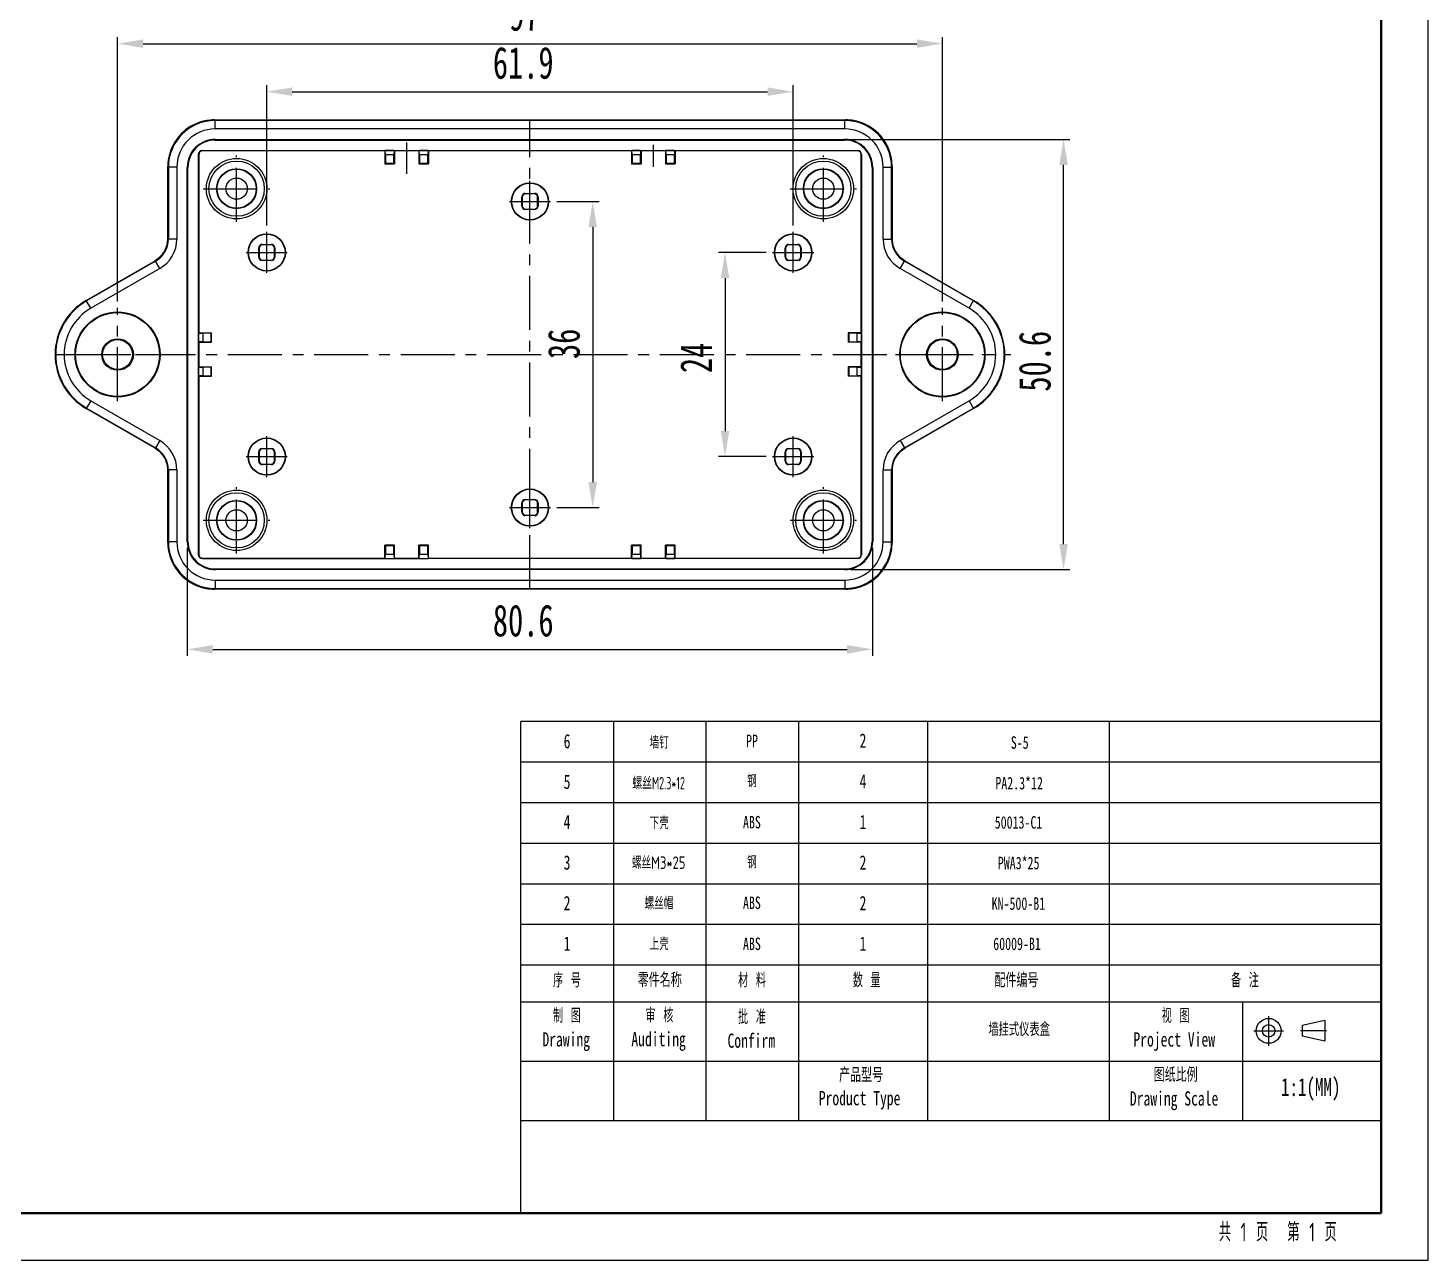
# Model space of a CAD drawing. Header units: millimetres. Extents: x 15 to 334, y 2 to 223.
# Drawn here: x 169.8 to 334.4, y 1.7 to 146.6 of the extents above; entities that cross this region are included whole.
import ezdxf

# ---------------------------------------------------------------- set-up
doc = ezdxf.new("R2010")
doc.units = ezdxf.units.MM
doc.linetypes.add('CENTER', pattern=[10.16, 6.35, -1.27, 1.27, -1.27])
for name, color, linetype in [('DIM', 3, 'Continuous'), ('FROM', 179, 'Continuous'), ('SLD-0', 179, 'Continuous')]:
    doc.layers.add(name, color=color, linetype=linetype)
doc.styles.add('SLDTEXTSTYLE2', font='TXT', dxfattribs={"width": 0.7})
doc.styles.add('SLDTEXTSTYLE3', font='TXT', dxfattribs={"width": 0.56, "bigfont": 'bigfont'})
doc.styles.add('SLDTEXTSTYLE4', font='TXT', dxfattribs={"width": 0.7, "bigfont": 'bigfont'})
doc.styles.add('SLDTEXTSTYLE5', font='TXT', dxfattribs={"width": 0.633333, "bigfont": 'bigfont'})
doc.styles.add('SLDTEXTSTYLE6', font='TXT', dxfattribs={"width": 0.6, "bigfont": 'bigfont'})
doc.dimstyles.new('SLDDIMSTYLE3', dxfattribs={"dimtxt": 3.75, "dimasz": 1.8, "dimexe": 0, "dimexo": 0.0625, "dimgap": 0.9375, "dimtad": 2, "dimdec": 1, "dimrnd": 1e-09, "dimzin": 12, "dimdsep": 46, "dimtxsty": 'SLDTEXTSTYLE2', "dimblk1": 'NONE', "dimblk2": 'NONE', "dimsah": 1, "dimcen": 0.09, "dimadec": 0, "dimazin": 3, "dimtfac": 1, "dimtofl": 0, "dimtmove": 0, "dimatfit": 3, "dimldrblk": 'NONE', "dimfxl": 0, "dimfrac": 2, "dimtolj": 1, "dimtzin": 12, "dimarcsym": 0})
doc.dimstyles.new('SLDDIMSTYLE4', dxfattribs={"dimtxt": 3.75, "dimasz": 1.8, "dimexe": 0, "dimexo": 0.0625, "dimgap": 0.9375, "dimtad": 2, "dimdec": 0, "dimrnd": 1e-09, "dimzin": 12, "dimdsep": 46, "dimtxsty": 'SLDTEXTSTYLE2', "dimblk1": 'NONE', "dimblk2": 'NONE', "dimsah": 1, "dimcen": 0.09, "dimadec": 0, "dimazin": 3, "dimtfac": 1, "dimtofl": 0, "dimtmove": 0, "dimatfit": 3, "dimldrblk": 'NONE', "dimfxl": 0, "dimfrac": 2, "dimtolj": 1, "dimtzin": 12, "dimarcsym": 0})

# ---------------------------------------------------------------- blocks, each defined once
blk = doc.blocks.new('_D_24')
at = {"layer": 'DIM'}
for p, q in [((256.59, 120.16), (250.99, 120.16)), ((251.74, 117.16), (251.74, 99.16)), ((256.59, 96.16), (250.99, 96.16))]:
    blk.add_line(p, q, dxfattribs=at)
for points in [[(251.24, 117.16), (252.24, 117.16), (251.74, 120.16)], [(251.24, 99.16), (252.24, 99.16), (251.74, 96.16)]]:
    blk.add_solid(points, dxfattribs=at)
at = {"layer": 'DIM', "insert": (246.46, 105.98, 0.1), "char_height": 3.75, "attachment_point": 1, "rotation": 90, "style": 'SLDTEXTSTYLE2'}
blk.add_mtext('24', dxfattribs=at)
blk = doc.blocks.new('_NONE')
blk = doc.blocks.new('_D_25')
at = {"layer": 'DIM'}
for p, q in [((231.97, 126.16), (236.93, 126.16)), ((236.18, 123.16), (236.18, 93.16)), ((231.97, 90.16), (236.93, 90.16))]:
    blk.add_line(p, q, dxfattribs=at)
for points in [[(235.68, 123.16), (236.68, 123.16), (236.18, 126.16)], [(235.68, 93.16), (236.68, 93.16), (236.18, 90.16)]]:
    blk.add_solid(points, dxfattribs=at)
at = {"layer": 'DIM', "insert": (230.9, 107.63, 0.1), "char_height": 3.75, "attachment_point": 1, "rotation": 90, "style": 'SLDTEXTSTYLE2'}
blk.add_mtext('36', dxfattribs=at)
blk = doc.blocks.new('_D_26')
at = {"layer": 'DIM'}
for p, q in [((197.85, 123.33), (197.85, 139.82)), ((200.85, 139.07), (256.75, 139.07)), ((259.75, 123.33), (259.75, 139.82))]:
    blk.add_line(p, q, dxfattribs=at)
for points in [[(200.85, 139.57), (200.85, 138.57), (197.85, 139.07)], [(256.75, 139.57), (256.75, 138.57), (259.75, 139.07)]]:
    blk.add_solid(points, dxfattribs=at)
at = {"layer": 'DIM', "insert": (224.44, 144.35, 0.1), "char_height": 3.75, "attachment_point": 1, "style": 'SLDTEXTSTYLE2'}
blk.add_mtext('61.9', dxfattribs=at)
blk = doc.blocks.new('_D_27')
at = {"layer": 'DIM'}
for p, q in [((180.3, 114.41), (180.3, 145.47)), ((277.3, 114.41), (277.3, 145.47)), ((183.3, 144.72), (274.3, 144.72))]:
    blk.add_line(p, q, dxfattribs=at)
for points in [[(183.3, 145.22), (183.3, 144.22), (180.3, 144.72)], [(274.3, 145.22), (274.3, 144.22), (277.3, 144.72)]]:
    blk.add_solid(points, dxfattribs=at)
at = {"layer": 'DIM', "insert": (226.36, 150, 0.1), "char_height": 3.75, "attachment_point": 1, "style": 'SLDTEXTSTYLE2'}
blk.add_mtext('97', dxfattribs=at)
blk = doc.blocks.new('_D_28')
at = {"layer": 'DIM'}
for p, q in [((188.5, 85.42), (188.5, 72.74)), ((269.1, 85.42), (269.1, 72.74)), ((191.5, 73.49), (266.1, 73.49))]:
    blk.add_line(p, q, dxfattribs=at)
for points in [[(191.5, 73.99), (191.5, 72.99), (188.5, 73.49)], [(266.1, 73.99), (266.1, 72.99), (269.1, 73.49)]]:
    blk.add_solid(points, dxfattribs=at)
at = {"layer": 'DIM', "insert": (224.44, 78.76, 0.1), "char_height": 3.75, "attachment_point": 1, "style": 'SLDTEXTSTYLE2'}
blk.add_mtext('80.6', dxfattribs=at)
blk = doc.blocks.new('_D_37')
at = {"layer": 'DIM'}
for p, q in [((266.55, 133.46), (292.3, 133.46)), ((291.55, 85.87), (291.55, 130.46)), ((266.55, 82.87), (292.3, 82.87))]:
    blk.add_line(p, q, dxfattribs=at)
for points in [[(291.05, 130.46), (292.05, 130.46), (291.55, 133.46)], [(291.05, 85.87), (292.05, 85.87), (291.55, 82.87)]]:
    blk.add_solid(points, dxfattribs=at)
at = {"layer": 'DIM', "insert": (286.28, 103.8, 0.1), "char_height": 3.75, "attachment_point": 1, "rotation": 90, "style": 'SLDTEXTSTYLE2'}
blk.add_mtext('50.6', dxfattribs=at)
blk = doc.blocks.new('SW_NOTE_0')
at = {"layer": 'FROM', "color": 0, "char_height": 1.68, "attachment_point": 2}
for s, insert, style in [('\\M+190A7 图', (2.41, 2.17), 'SLDTEXTSTYLE5'), ('Drawing', (2.33, -0.62), 'SLDTEXTSTYLE2')]:
    blk.add_mtext(s, dxfattribs=dict(at, insert=insert, style=style))
blk = doc.blocks.new('SW_NOTE_1')
at = {"layer": 'FROM', "color": 0, "char_height": 1.68, "attachment_point": 2}
for s, insert, style in [('审 \\M+18A6A', (2.41, 2.17), 'SLDTEXTSTYLE5'), ('Auditing', (2.31, -0.62), 'SLDTEXTSTYLE2')]:
    blk.add_mtext(s, dxfattribs=dict(at, insert=insert, style=style))
blk = doc.blocks.new('SW_NOTE_2')
at = {"layer": 'FROM', "color": 0, "attachment_point": 2}
for s, insert, char_height, style in [('\\M+194E1 \\M+18F79', (2.41, 2.17), 1.6795, 'SLDTEXTSTYLE5'), ('Confirm', (2.33, -0.62), 1.68, 'SLDTEXTSTYLE2')]:
    blk.add_mtext(s, dxfattribs=dict(at, insert=insert, char_height=char_height, style=style))
blk = doc.blocks.new('SW_NOTE_3')
at = {"layer": 'FROM', "color": 0, "attachment_point": 2}
for s, insert, char_height, style in [('视 图', (2.41, 2.17), 1.68, 'SLDTEXTSTYLE5'), ('Project View', (2.25, -0.62), 1.6795, 'SLDTEXTSTYLE2')]:
    blk.add_mtext(s, dxfattribs=dict(at, insert=insert, char_height=char_height, style=style))
blk = doc.blocks.new('SW_NOTE_4')
at = {"layer": 'FROM', "color": 0, "char_height": 1.6795, "attachment_point": 2}
for s, insert, style in [('图纸\\M+194E4\\M+197E1', (3.88, 2.17), 'SLDTEXTSTYLE4'), ('Drawing Scale', (3.7, -0.62), 'SLDTEXTSTYLE2')]:
    blk.add_mtext(s, dxfattribs=dict(at, insert=insert, style=style))
blk = doc.blocks.new('SW_NOTE_5')
at = {"layer": 'FROM', "color": 0, "char_height": 1.6795, "attachment_point": 2}
for s, insert, style in [('产\\M+19569\\M+18C5E\\M+18D86', (3.88, 2.17), 'SLDTEXTSTYLE4'), ('Product Type', (3.71, -0.55), 'SLDTEXTSTYLE2')]:
    blk.add_mtext(s, dxfattribs=dict(at, insert=insert, style=style))

msp = doc.modelspace()

# ---------------------------------------------------------------- linework, layer by layer
at = {"layer": 'FROM'}
for p, q in [((334.408, 1.678), (334.408, 223.304)), ((227.736, 36.343), (227.736, 64.991)), ((328.911, 64.991), (227.736, 64.991)), ((238.62, 64.991), (238.62, 36.343)), ((249.503, 64.991), (249.503, 36.343)), ((260.387, 64.991), (260.387, 36.343)), ((275.569, 64.991), (275.569, 36.343)), ((296.916, 64.991), (296.916, 36.343)), ((328.911, 60.213), (227.736, 60.213)), ((328.911, 55.436), (227.736, 55.436)), ((328.911, 50.662), (227.736, 50.662)), ((328.911, 45.889), (227.736, 45.889)), ((328.911, 41.116), (227.736, 41.116)), ((227.736, 7.175), (227.736, 36.343)), ((328.911, 36.343), (227.736, 36.343)), ((238.62, 36.343), (238.62, 18.058)), ((249.503, 36.343), (249.503, 18.058)), ((260.387, 36.343), (260.387, 18.058)), ((275.569, 36.343), (275.569, 18.058)), ((296.916, 36.343), (296.916, 18.058)), ((328.911, 31.989), (227.736, 31.989)), ((312.604, 31.989), (312.604, 18.058)), ((322.259, 29.848), (319.612, 29.237)), ((322.259, 29.848), (322.259, 27.403)), ((319.612, 29.237), (319.612, 28.015)), ((322.259, 27.403), (319.612, 28.015)), ((328.911, 25.024), (227.736, 25.024)), ((328.911, 18.058), (227.736, 18.058)), ((328.911, 7.175), (228.576, 7.175)), ((15.481, 1.678), (334.408, 1.678))]:
    msp.add_line(p, q, dxfattribs=at)
at = {"layer": 'FROM', "lineweight": 40}
for p, q in [((328.911, 217.808), (328.911, 7.175)), ((328.911, 7.175), (20.977, 7.175))]:
    msp.add_line(p, q, dxfattribs=at)
at = {"layer": 'FROM', "color": 1, "linetype": 'CENTER'}
for p, q in [((315.668, 30.373), (315.668, 26.879)), ((313.921, 28.626), (317.414, 28.626)), ((322.463, 28.626), (319.408, 28.626))]:
    msp.add_line(p, q, dxfattribs=at)
at = {"layer": 'FROM'}
for radius in [1.467, 0.733]:
    msp.add_circle((315.668, 28.626), radius, dxfattribs=at)
at = {"layer": 'SLD-0', "color": 179, "linetype": 'Continuous'}
for p, q in [((189.696, 135.374), (188.692, 134.854)), ((190.784, 135.677), (189.696, 135.374)), ((191.711, 135.756), (190.784, 135.677)), ((191.711, 135.756), (191.711, 135.755)), ((191.776, 135.69), (191.711, 135.755)), ((191.711, 135.755), (265.896, 135.755)), ((191.776, 134.691), (191.776, 135.69)), ((265.831, 135.69), (191.776, 135.69)), ((265.831, 135.69), (265.896, 135.755)), ((265.831, 134.691), (265.831, 135.69)), ((265.896, 135.756), (265.896, 135.755)), ((266.803, 135.681), (265.896, 135.756)), ((267.892, 135.381), (266.803, 135.681)), ((268.897, 134.865), (267.892, 135.381)), ((187.815, 134.138), (187.103, 133.259)), ((188.692, 134.854), (187.815, 134.138)), ((265.831, 134.691), (191.776, 134.691)), ((191.803, 133.389), (191.803, 133.464)), ((191.803, 133.464), (265.803, 133.464)), ((191.803, 133.389), (265.803, 133.389)), ((265.803, 133.389), (265.803, 133.464)), ((269.777, 134.153), (268.897, 134.865)), ((270.492, 133.276), (269.777, 134.153)), ((186.587, 132.253), (186.288, 131.165)), ((187.103, 133.259), (186.587, 132.253)), ((190.303, 132.165), (212.847, 132.166)), ((190.303, 132.12), (190.303, 132.165)), ((211.738, 132.12), (190.303, 132.12)), ((211.738, 132.12), (211.76, 132.165)), ((211.738, 132.12), (211.738, 130.601)), ((211.79, 132.146), (211.76, 132.165)), ((211.803, 131.638), (211.79, 132.146)), ((212.816, 132.146), (211.79, 132.146)), ((212.816, 132.146), (212.803, 131.638)), ((212.816, 132.146), (212.847, 132.166)), ((212.847, 132.165), (216.847, 132.166)), ((212.869, 132.12), (212.847, 132.165)), ((212.869, 132.12), (212.869, 130.601)), ((215.738, 132.12), (212.869, 132.12)), ((215.738, 132.12), (215.76, 132.165)), ((215.738, 132.12), (215.738, 130.601)), ((215.79, 132.146), (215.76, 132.165)), ((215.803, 131.638), (215.79, 132.146)), ((216.816, 132.146), (215.79, 132.146)), ((216.816, 132.146), (216.803, 131.638)), ((216.816, 132.146), (216.847, 132.166)), ((216.847, 132.165), (241.847, 132.166)), ((216.869, 132.12), (216.847, 132.165)), ((216.869, 132.12), (216.869, 130.601)), ((240.738, 132.12), (216.869, 132.12)), ((240.738, 132.12), (240.76, 132.165)), ((240.738, 132.12), (240.738, 130.601)), ((240.79, 132.146), (240.76, 132.165)), ((240.803, 131.638), (240.79, 132.146)), ((241.816, 132.146), (240.79, 132.146)), ((241.816, 132.146), (241.803, 131.638)), ((241.816, 132.146), (241.847, 132.166)), ((241.847, 132.165), (267.303, 132.165)), ((241.869, 132.12), (241.847, 132.165)), ((241.869, 132.12), (241.869, 130.601)), ((244.738, 132.12), (241.869, 132.12)), ((244.738, 132.12), (244.76, 132.165)), ((244.738, 132.12), (244.738, 130.601)), ((244.79, 132.146), (244.76, 132.165)), ((244.803, 131.638), (244.79, 132.146)), ((245.816, 132.146), (244.79, 132.146)), ((245.816, 132.146), (245.803, 131.638)), ((245.816, 132.146), (245.847, 132.166)), ((245.869, 132.12), (245.847, 132.165)), ((245.869, 132.12), (245.869, 130.601)), ((267.303, 132.12), (245.869, 132.12)), ((267.303, 132.12), (267.303, 132.165)), ((271.012, 132.272), (270.492, 133.276)), ((271.316, 131.184), (271.012, 132.272)), ((186.288, 131.165), (186.212, 130.257)), ((186.212, 121.784), (186.212, 130.257)), ((186.212, 130.257), (186.213, 130.257)), ((186.278, 130.192), (186.213, 130.257)), ((186.278, 130.192), (186.278, 121.747)), ((187.277, 130.192), (186.278, 130.192)), ((187.277, 130.192), (187.277, 121.747)), ((188.504, 86.165), (188.504, 130.165)), ((188.579, 130.165), (188.504, 130.165)), ((188.579, 86.165), (188.579, 130.165)), ((189.803, 131.665), (189.803, 84.665)), ((189.848, 131.665), (189.803, 131.665)), ((189.848, 131.665), (189.848, 110.73)), ((211.803, 130.666), (211.738, 130.601)), ((211.738, 130.601), (212.869, 130.601)), ((211.803, 131.638), (211.803, 130.666)), ((212.803, 131.638), (211.803, 131.638)), ((211.803, 130.666), (212.803, 130.666)), ((212.803, 130.666), (212.803, 131.638)), ((212.803, 130.666), (212.869, 130.601)), ((215.803, 130.666), (215.738, 130.601)), ((215.738, 130.601), (216.869, 130.601)), ((215.803, 131.638), (215.803, 130.666)), ((216.803, 131.638), (215.803, 131.638)), ((215.803, 130.666), (216.803, 130.666)), ((216.803, 130.666), (216.803, 131.638)), ((216.803, 130.666), (216.869, 130.601)), ((240.803, 130.666), (240.738, 130.601)), ((240.738, 130.601), (241.869, 130.601)), ((240.803, 131.638), (240.803, 130.666)), ((241.803, 131.638), (240.803, 131.638)), ((240.803, 130.666), (241.803, 130.666)), ((241.803, 130.666), (241.803, 131.638)), ((241.803, 130.666), (241.869, 130.601)), ((244.803, 130.666), (244.738, 130.601)), ((244.738, 130.601), (245.869, 130.601)), ((244.803, 131.638), (244.803, 130.666)), ((245.803, 131.638), (244.803, 131.638)), ((244.803, 130.666), (245.803, 130.666)), ((245.803, 130.666), (245.803, 131.638)), ((245.803, 130.666), (245.869, 130.601)), ((267.759, 131.665), (267.803, 131.665)), ((267.759, 110.73), (267.759, 131.665)), ((267.803, 131.665), (267.805, 109.622)), ((269.028, 130.165), (269.103, 130.165)), ((269.028, 130.165), (269.028, 86.165)), ((269.103, 130.165), (269.103, 86.165)), ((270.329, 130.192), (271.329, 130.192)), ((270.329, 121.747), (270.329, 130.192)), ((271.394, 130.257), (271.316, 131.184)), ((271.329, 130.192), (271.394, 130.257)), ((271.329, 121.747), (271.329, 130.192)), ((271.394, 130.257), (271.394, 130.257)), ((271.394, 130.257), (271.394, 121.784)), ((228.253, 127.115), (228.3, 127.069)), ((228.253, 127.115), (229.353, 127.115)), ((229.307, 127.069), (228.3, 127.069)), ((229.307, 127.069), (229.353, 127.115)), ((227.853, 125.615), (227.853, 126.715)), ((227.853, 126.715), (227.9, 126.669)), ((227.853, 125.615), (227.9, 125.661)), ((227.9, 126.669), (227.9, 125.661)), ((228.253, 125.215), (228.3, 125.261)), ((229.353, 125.215), (228.253, 125.215)), ((228.3, 125.261), (229.307, 125.261)), ((229.353, 125.215), (229.307, 125.261)), ((229.707, 126.669), (229.753, 126.715)), ((229.707, 125.661), (229.707, 126.669)), ((229.753, 125.615), (229.707, 125.661)), ((229.753, 126.715), (229.753, 125.615)), ((185.964, 120.59), (185.616, 119.99)), ((186.165, 121.254), (185.964, 120.59)), ((186.212, 121.784), (186.165, 121.254)), ((186.212, 121.784), (186.213, 121.784)), ((186.278, 121.747), (186.213, 121.784)), ((187.277, 121.747), (186.278, 121.747)), ((196.903, 119.615), (196.903, 120.715)), ((196.95, 120.669), (196.903, 120.715)), ((196.95, 120.669), (196.95, 119.661)), ((197.35, 121.069), (197.303, 121.115)), ((197.303, 121.115), (198.403, 121.115)), ((198.357, 121.069), (197.35, 121.069)), ((198.403, 121.115), (198.357, 121.069)), ((198.803, 120.715), (198.757, 120.669)), ((198.757, 119.661), (198.757, 120.669)), ((198.803, 120.715), (198.803, 119.615)), ((258.803, 119.615), (258.803, 120.715)), ((258.803, 120.715), (258.85, 120.669)), ((258.85, 120.669), (258.85, 119.661)), ((259.203, 121.115), (260.303, 121.115)), ((259.203, 121.115), (259.25, 121.069)), ((260.257, 121.069), (259.25, 121.069)), ((260.257, 121.069), (260.303, 121.115)), ((260.657, 120.669), (260.703, 120.715)), ((260.657, 119.661), (260.657, 120.669)), ((260.703, 120.715), (260.703, 119.615)), ((270.329, 121.747), (271.329, 121.747)), ((271.394, 121.784), (271.329, 121.747)), ((271.394, 121.784), (271.394, 121.784)), ((271.439, 121.268), (271.394, 121.784)), ((271.637, 120.604), (271.439, 121.268)), ((271.982, 120.002), (271.637, 120.604)), ((176.633, 114.522), (184.713, 119.188)), ((184.778, 119.149), (176.666, 114.466)), ((185.139, 119.485), (184.713, 119.188)), ((184.713, 119.188), (184.713, 119.187)), ((184.778, 119.149), (184.713, 119.187)), ((185.278, 118.284), (184.778, 119.149)), ((185.616, 119.99), (185.139, 119.485)), ((196.903, 119.615), (196.95, 119.661)), ((197.303, 119.215), (197.35, 119.261)), ((198.403, 119.215), (197.303, 119.215)), ((197.35, 119.261), (198.357, 119.261)), ((198.403, 119.215), (198.357, 119.261)), ((198.803, 119.615), (198.757, 119.661)), ((258.803, 119.615), (258.85, 119.661)), ((259.203, 119.215), (259.25, 119.261)), ((260.303, 119.215), (259.203, 119.215)), ((259.25, 119.261), (260.257, 119.261)), ((260.303, 119.215), (260.257, 119.261)), ((260.703, 119.615), (260.657, 119.661)), ((272.456, 119.495), (271.982, 120.002)), ((272.328, 118.284), (272.828, 119.149)), ((272.894, 119.188), (272.456, 119.495)), ((272.893, 119.187), (272.828, 119.149)), ((280.941, 114.466), (272.828, 119.149)), ((272.894, 119.188), (272.893, 119.187)), ((272.893, 119.187), (280.974, 114.522)), ((185.278, 118.284), (177.165, 113.6)), ((280.441, 113.6), (272.328, 118.284)), ((177.165, 113.6), (176.633, 114.522)), ((280.441, 113.6), (280.974, 114.522)), ((189.822, 110.678), (189.802, 110.708)), ((189.848, 110.73), (189.803, 110.708)), ((189.822, 110.678), (189.822, 109.652)), ((189.822, 110.678), (190.33, 110.665)), ((189.848, 110.73), (191.367, 110.73)), ((190.33, 110.665), (190.33, 109.665)), ((191.302, 110.665), (190.33, 110.665)), ((191.302, 110.665), (191.367, 110.73)), ((191.302, 109.665), (191.302, 110.665)), ((191.367, 109.599), (191.367, 110.73)), ((267.759, 110.73), (266.24, 110.73)), ((266.305, 110.665), (266.24, 110.73)), ((266.24, 110.73), (266.24, 109.599)), ((267.276, 110.665), (266.305, 110.665)), ((266.305, 110.665), (266.305, 109.665)), ((267.276, 110.665), (267.785, 110.678)), ((267.276, 109.665), (267.276, 110.665)), ((267.759, 110.73), (267.803, 110.708)), ((267.785, 110.678), (267.803, 110.708)), ((267.785, 109.652), (267.785, 110.678)), ((189.822, 109.652), (189.802, 109.622)), ((189.848, 109.599), (189.803, 109.622)), ((190.33, 109.665), (189.822, 109.652)), ((189.848, 109.599), (189.848, 106.73)), ((189.848, 109.599), (191.367, 109.599)), ((190.33, 109.665), (191.302, 109.665)), ((191.302, 109.665), (191.367, 109.599)), ((266.305, 109.665), (266.24, 109.599)), ((267.759, 109.599), (266.24, 109.599)), ((266.305, 109.665), (267.276, 109.665)), ((267.785, 109.652), (267.276, 109.665)), ((267.759, 109.599), (267.803, 109.622)), ((267.759, 106.73), (267.759, 109.599)), ((267.785, 109.652), (267.805, 109.622)), ((267.803, 109.622), (267.803, 84.665)), ((189.822, 106.678), (189.802, 106.708)), ((189.822, 105.652), (189.802, 105.622)), ((189.848, 106.73), (189.803, 106.708)), ((189.848, 105.599), (189.803, 105.622)), ((189.822, 106.678), (189.822, 105.652)), ((189.822, 106.678), (190.33, 106.665)), ((190.33, 105.665), (189.822, 105.652)), ((189.848, 106.73), (191.367, 106.73)), ((189.848, 105.599), (189.848, 84.665)), ((189.848, 105.599), (191.367, 105.599)), ((190.33, 106.665), (190.33, 105.665)), ((191.302, 106.665), (190.33, 106.665)), ((190.33, 105.665), (191.302, 105.665)), ((191.302, 106.665), (191.367, 106.73)), ((191.302, 105.665), (191.302, 106.665)), ((191.302, 105.665), (191.367, 105.599)), ((191.367, 105.599), (191.367, 106.73)), ((267.759, 106.73), (266.24, 106.73)), ((266.305, 106.665), (266.24, 106.73)), ((266.24, 106.73), (266.24, 105.599)), ((266.305, 105.665), (266.24, 105.599)), ((267.759, 105.599), (266.24, 105.599)), ((267.276, 106.665), (266.305, 106.665)), ((266.305, 106.665), (266.305, 105.665)), ((266.305, 105.665), (267.276, 105.665)), ((267.276, 106.665), (267.785, 106.678)), ((267.276, 105.665), (267.276, 106.665)), ((267.785, 105.652), (267.276, 105.665)), ((267.759, 106.73), (267.803, 106.708)), ((267.759, 105.599), (267.803, 105.622)), ((267.759, 84.665), (267.759, 105.599)), ((267.785, 106.678), (267.803, 106.708)), ((267.785, 105.652), (267.785, 106.678)), ((267.785, 105.652), (267.805, 105.622)), ((177.165, 102.73), (176.633, 101.808)), ((177.165, 102.73), (185.278, 98.046)), ((272.328, 98.046), (280.441, 102.73)), ((280.441, 102.73), (280.974, 101.808)), ((184.713, 97.142), (176.633, 101.807)), ((176.666, 101.864), (184.778, 97.18)), ((272.828, 97.18), (280.941, 101.864)), ((280.974, 101.808), (272.893, 97.143)), ((184.713, 97.143), (184.778, 97.18)), ((184.713, 97.142), (184.713, 97.143)), ((184.713, 97.142), (185.15, 96.835)), ((185.278, 98.046), (184.778, 97.18)), ((272.328, 98.046), (272.828, 97.18)), ((272.468, 96.844), (272.894, 97.142)), ((272.828, 97.18), (272.893, 97.143)), ((272.894, 97.142), (272.893, 97.143)), ((185.15, 96.835), (185.625, 96.328)), ((185.625, 96.328), (185.97, 95.726)), ((185.97, 95.726), (186.167, 95.061)), ((196.903, 95.615), (196.903, 96.715)), ((196.903, 96.715), (196.95, 96.669)), ((196.95, 95.661), (196.903, 95.615)), ((196.95, 96.669), (196.95, 95.661)), ((197.303, 97.115), (197.35, 97.069)), ((197.303, 97.115), (198.403, 97.115)), ((198.357, 97.069), (197.35, 97.069)), ((198.403, 97.115), (198.357, 97.069)), ((198.803, 96.715), (198.757, 96.669)), ((198.757, 95.661), (198.757, 96.669)), ((198.803, 95.615), (198.757, 95.661)), ((198.803, 96.715), (198.803, 95.615)), ((258.803, 96.715), (258.85, 96.669)), ((258.803, 95.615), (258.803, 96.715)), ((258.803, 95.615), (258.85, 95.661)), ((258.85, 96.669), (258.85, 95.661)), ((259.203, 97.115), (260.303, 97.115)), ((259.203, 97.115), (259.25, 97.069)), ((260.257, 97.069), (259.25, 97.069)), ((260.303, 97.115), (260.257, 97.069)), ((260.703, 96.715), (260.657, 96.669)), ((260.657, 95.661), (260.657, 96.669)), ((260.657, 95.661), (260.703, 95.615)), ((260.703, 96.715), (260.703, 95.615)), ((271.442, 95.076), (271.643, 95.74)), ((271.643, 95.74), (271.991, 96.34)), ((271.991, 96.34), (272.468, 96.844)), ((186.167, 95.061), (186.212, 94.545)), ((186.212, 86.072), (186.212, 94.545)), ((186.212, 94.545), (186.213, 94.545)), ((186.213, 94.545), (186.278, 94.583)), ((186.278, 94.583), (186.278, 86.137)), ((187.277, 94.583), (186.278, 94.583)), ((187.277, 94.583), (187.277, 86.137)), ((197.35, 95.261), (197.303, 95.215)), ((198.403, 95.215), (197.303, 95.215)), ((197.35, 95.261), (198.357, 95.261)), ((198.403, 95.215), (198.357, 95.261)), ((259.203, 95.215), (259.25, 95.261)), ((260.303, 95.215), (259.203, 95.215)), ((259.25, 95.261), (260.257, 95.261)), ((260.257, 95.261), (260.303, 95.215)), ((270.329, 94.583), (271.329, 94.583)), ((270.329, 86.137), (270.329, 94.583)), ((271.329, 94.583), (271.394, 94.545)), ((271.329, 86.137), (271.329, 94.583)), ((271.394, 94.545), (271.442, 95.076)), ((271.394, 94.545), (271.394, 94.545)), ((271.394, 94.545), (271.394, 86.072)), ((227.853, 90.715), (227.9, 90.669)), ((227.853, 89.615), (227.853, 90.715)), ((227.9, 90.669), (227.9, 89.661)), ((228.253, 91.115), (229.353, 91.115)), ((228.253, 91.115), (228.3, 91.069)), ((229.307, 91.069), (228.3, 91.069)), ((229.353, 91.115), (229.307, 91.069)), ((229.753, 90.715), (229.707, 90.669)), ((229.707, 89.661), (229.707, 90.669)), ((229.753, 90.715), (229.753, 89.615)), ((227.853, 89.615), (227.9, 89.661)), ((228.253, 89.215), (228.3, 89.261)), ((229.353, 89.215), (228.253, 89.215)), ((228.3, 89.261), (229.307, 89.261)), ((229.307, 89.261), (229.353, 89.215)), ((229.707, 89.661), (229.753, 89.615)), ((186.212, 86.072), (186.291, 85.146)), ((186.212, 86.072), (186.213, 86.072)), ((186.278, 86.137), (186.213, 86.072)), ((187.277, 86.137), (186.278, 86.137)), ((188.579, 86.165), (188.504, 86.165)), ((211.803, 85.663), (211.738, 85.729)), ((212.869, 85.729), (211.738, 85.729)), ((211.738, 84.209), (211.738, 85.729)), ((212.803, 85.663), (211.803, 85.663)), ((211.803, 85.663), (211.803, 84.692)), ((212.803, 85.663), (212.869, 85.729)), ((212.803, 84.692), (212.803, 85.663)), ((212.869, 84.209), (212.869, 85.729)), ((215.803, 85.663), (215.738, 85.729)), ((216.869, 85.729), (215.738, 85.729)), ((215.738, 84.209), (215.738, 85.729)), ((216.803, 85.663), (215.803, 85.663)), ((215.803, 85.663), (215.803, 84.692)), ((216.803, 85.663), (216.869, 85.729)), ((216.803, 84.692), (216.803, 85.663)), ((216.869, 84.209), (216.869, 85.729)), ((241.869, 85.729), (240.738, 85.729)), ((240.803, 85.663), (240.738, 85.729)), ((240.738, 84.209), (240.738, 85.729)), ((241.803, 85.663), (240.803, 85.663)), ((240.803, 85.663), (240.803, 84.692)), ((241.803, 85.663), (241.869, 85.729)), ((241.803, 84.692), (241.803, 85.663)), ((241.869, 84.209), (241.869, 85.729)), ((245.869, 85.729), (244.738, 85.729)), ((244.803, 85.663), (244.738, 85.729)), ((244.738, 84.209), (244.738, 85.729)), ((245.803, 85.663), (244.803, 85.663)), ((244.803, 85.663), (244.803, 84.692)), ((245.803, 85.663), (245.869, 85.729)), ((245.803, 84.692), (245.803, 85.663)), ((245.869, 84.209), (245.869, 85.729)), ((269.028, 86.165), (269.103, 86.165)), ((270.329, 86.137), (271.329, 86.137)), ((271.319, 85.165), (271.394, 86.072)), ((271.329, 86.137), (271.394, 86.072)), ((271.394, 86.072), (271.394, 86.072)), ((186.291, 85.146), (186.594, 84.058)), ((186.594, 84.058), (187.115, 83.054)), ((189.848, 84.665), (189.803, 84.665)), ((190.303, 84.209), (190.303, 84.165)), ((190.303, 84.209), (211.738, 84.209)), ((190.303, 84.165), (216.847, 84.163)), ((211.738, 84.209), (211.76, 84.165)), ((211.79, 84.183), (211.76, 84.163)), ((211.79, 84.183), (211.803, 84.692)), ((211.79, 84.183), (212.816, 84.183)), ((211.803, 84.692), (212.803, 84.692)), ((212.803, 84.692), (212.816, 84.183)), ((212.816, 84.183), (212.847, 84.163)), ((212.869, 84.209), (212.847, 84.165)), ((212.869, 84.209), (215.738, 84.209)), ((215.738, 84.209), (215.76, 84.165)), ((215.79, 84.183), (215.76, 84.163)), ((215.79, 84.183), (215.803, 84.692)), ((215.79, 84.183), (216.816, 84.183)), ((215.803, 84.692), (216.803, 84.692)), ((216.803, 84.692), (216.816, 84.183)), ((216.816, 84.183), (216.847, 84.163)), ((216.869, 84.209), (216.847, 84.165)), ((244.76, 84.165), (216.847, 84.165)), ((216.869, 84.209), (240.738, 84.209)), ((240.738, 84.209), (240.76, 84.165)), ((240.79, 84.183), (240.76, 84.163)), ((240.79, 84.183), (240.803, 84.692)), ((240.79, 84.183), (241.816, 84.183)), ((240.803, 84.692), (241.803, 84.692)), ((241.803, 84.692), (241.816, 84.183)), ((241.816, 84.183), (241.847, 84.165)), ((241.869, 84.209), (241.847, 84.165)), ((241.869, 84.209), (244.738, 84.209)), ((244.738, 84.209), (244.76, 84.165)), ((244.79, 84.183), (244.76, 84.163)), ((267.303, 84.165), (244.76, 84.163)), ((244.79, 84.183), (244.803, 84.692)), ((244.79, 84.183), (245.816, 84.183)), ((244.803, 84.692), (245.803, 84.692)), ((245.803, 84.692), (245.816, 84.183)), ((245.816, 84.183), (245.847, 84.165)), ((245.869, 84.209), (245.847, 84.165)), ((245.869, 84.209), (267.303, 84.209)), ((267.303, 84.209), (267.303, 84.165)), ((267.759, 84.665), (267.803, 84.665)), ((270.503, 83.071), (271.02, 84.076)), ((271.02, 84.076), (271.319, 85.165)), ((187.115, 83.054), (187.83, 82.177)), ((191.803, 82.94), (191.803, 82.865)), ((265.803, 82.94), (191.803, 82.94)), ((265.803, 82.865), (191.803, 82.865)), ((265.803, 82.94), (265.803, 82.865)), ((269.791, 82.191), (270.503, 83.071)), ((187.83, 82.177), (188.709, 81.465)), ((188.709, 81.465), (189.715, 80.949)), ((189.715, 80.949), (190.803, 80.649)), ((191.776, 81.639), (191.776, 80.639)), ((191.776, 81.639), (265.831, 81.639)), ((265.831, 81.639), (265.831, 80.639)), ((266.822, 80.652), (267.91, 80.956)), ((267.91, 80.956), (268.914, 81.476)), ((268.914, 81.476), (269.791, 82.191)), ((190.803, 80.649), (191.711, 80.574)), ((191.776, 80.639), (191.711, 80.574)), ((191.711, 80.574), (191.711, 80.574)), ((265.896, 80.574), (191.711, 80.574)), ((191.776, 80.639), (265.831, 80.639)), ((265.831, 80.639), (265.896, 80.574)), ((265.896, 80.574), (266.822, 80.652)), ((265.896, 80.574), (265.896, 80.574))]:
    msp.add_line(p, q, dxfattribs=at)
at = {"layer": 'SLD-0', "color": 1, "linetype": 'CENTER'}
for p, q in [((228.803, 80.574), (228.803, 135.756)), ((214.303, 133.078), (214.303, 129.425)), ((243.303, 132.816), (243.303, 130.226)), ((194.303, 123.752), (194.303, 131.578)), ((263.303, 123.752), (263.303, 131.578)), ((228.803, 123.752), (228.803, 128.578)), ((190.39, 127.665), (198.216, 127.665)), ((259.39, 127.665), (267.216, 127.665)), ((226.39, 126.165), (231.216, 126.165)), ((197.853, 117.752), (197.853, 122.578)), ((259.753, 117.752), (259.753, 122.578)), ((195.44, 120.165), (200.266, 120.165)), ((257.34, 120.165), (262.166, 120.165)), ((180.303, 102.665), (180.303, 113.665)), ((277.303, 102.665), (277.303, 113.665)), ((277.303, 102.665), (277.303, 113.665)), ((172.963, 108.165), (285.369, 108.165)), ((174.803, 108.165), (185.803, 108.165)), ((271.803, 108.165), (282.803, 108.165)), ((271.803, 108.165), (282.803, 108.165)), ((197.853, 93.752), (197.853, 98.578)), ((259.753, 93.752), (259.753, 98.578)), ((195.44, 96.165), (200.266, 96.165)), ((257.34, 96.165), (262.166, 96.165)), ((194.303, 84.752), (194.303, 92.578)), ((228.803, 87.752), (228.803, 92.578)), ((263.303, 84.752), (263.303, 92.578)), ((226.39, 90.165), (231.216, 90.165)), ((190.39, 88.665), (198.216, 88.665)), ((259.39, 88.665), (267.216, 88.665))]:
    msp.add_line(p, q, dxfattribs=at)
at = {"layer": 'SLD-0', "color": 179, "linetype": 'Continuous'}
for centre, radius in [((194.303, 127.665), 3.557), ((194.303, 127.665), 3.25), ((263.303, 127.665), 3.557), ((263.303, 127.665), 3.25), ((194.303, 127.665), 2.35), ((194.303, 127.665), 2.308), ((194.303, 127.665), 1.25), ((263.303, 127.665), 2.35), ((263.303, 127.665), 2.308), ((263.303, 127.665), 1.25), ((228.803, 126.165), 2.194), ((228.803, 126.165), 2.15), ((197.853, 120.165), 2.194), ((197.853, 120.165), 2.15), ((259.753, 120.165), 2.194), ((259.753, 120.165), 2.15), ((180.303, 108.165), 5), ((180.303, 108.165), 4.934), ((277.303, 108.165), 5), ((277.303, 108.165), 4.934), ((180.303, 108.165), 1.858), ((180.303, 108.165), 1.75), ((277.303, 108.165), 1.858), ((277.303, 108.165), 1.75), ((197.853, 96.165), 2.194), ((197.853, 96.165), 2.15), ((259.753, 96.165), 2.194), ((259.753, 96.165), 2.15), ((194.303, 88.665), 3.557), ((228.803, 90.165), 2.194), ((228.803, 90.165), 2.15), ((263.303, 88.665), 3.557), ((194.303, 88.665), 3.25), ((194.303, 88.665), 2.35), ((194.303, 88.665), 2.308), ((263.303, 88.665), 3.25), ((263.303, 88.665), 2.35), ((263.303, 88.665), 2.308), ((194.303, 88.665), 1.25), ((263.303, 88.665), 1.25)]:
    msp.add_circle(centre, radius, dxfattribs=at)
for centre, radius, start, end in [((191.776, 130.192), 5.498, 90.00216, 179.99784), ((191.708, 130.26), 5.494, 107.08814, 163.14579), ((191.709, 130.267), 5.488, 100.49393, 107.09402), ((191.713, 130.242), 5.513, 90.02356, 100.48975), ((265.83, 130.192), 5.498, 0.00216, 89.99784), ((265.894, 130.242), 5.514, 79.61191, 89.97642), ((265.898, 130.267), 5.488, 73.14017, 79.60817), ((265.899, 130.26), 5.494, 17.08814, 73.14579), ((191.775, 130.193), 4.498, 89.99219, 180.00781), ((191.803, 130.165), 3.299, 89.99642, 180.00358), ((191.803, 130.165), 3.224, 89.99805, 180.00195), ((265.804, 130.165), 3.299, 359.99643, 90.00357), ((265.803, 130.165), 3.224, 359.99805, 90.00195), ((265.831, 130.193), 4.498, 359.99219, 90.00781), ((191.701, 130.259), 5.488, 163.14017, 169.60817), ((190.303, 131.665), 0.5, 90, 180), ((190.303, 131.665), 0.455, 90, 180), ((267.303, 131.665), 0.5, 0, 90), ((267.303, 131.665), 0.455, 0, 90), ((265.905, 130.259), 5.488, 10.49393, 17.09402), ((191.726, 130.255), 5.514, 169.61191, 179.97642), ((265.88, 130.255), 5.513, 0.02356, 10.48975), ((183.28, 121.746), 2.998, 299.98968, 0.01032), ((183.279, 121.747), 3.999, 299.99913, 0.00087), ((183.214, 121.784), 2.999, 323.53844, 336.33812), ((183.22, 121.782), 2.993, 336.33915, 349.05601), ((183.205, 121.785), 3.008, 349.0616, 359.31438), ((183.227, 121.784), 2.986, 359.32117, 0.00503), ((274.328, 121.747), 3.998, 179.99837, 240.00163), ((274.327, 121.746), 2.998, 179.98967, 240.01033), ((274.379, 121.784), 2.986, 179.99494, 180.58363), ((274.402, 121.785), 3.008, 180.59091, 190.78438), ((274.386, 121.782), 2.992, 190.78914, 203.50662), ((274.393, 121.784), 2.999, 203.50837, 216.30836), ((183.222, 121.771), 2.984, 299.99267, 300.60184), ((183.209, 121.791), 3.007, 300.60969, 310.80817), ((183.219, 121.78), 2.993, 310.81239, 323.53659), ((197.303, 119.615), 0.4, 179.9991, 270.0009), ((274.387, 121.78), 2.992, 216.30931, 229.03295), ((274.397, 121.791), 3.007, 229.038, 239.29124), ((274.385, 121.772), 2.984, 239.29858, 240.0073), ((180.303, 108.165), 7.341, 120, 240), ((180.303, 108.165), 7.276, 120, 240), ((180.303, 108.165), 6.276, 120, 240), ((277.303, 108.165), 6.276, 300, 60), ((277.303, 108.165), 7.276, 300, 60), ((277.303, 108.165), 7.341, 300, 60), ((183.222, 94.558), 2.984, 59.29858, 60.0073), ((183.28, 94.583), 2.998, 359.98973, 60.01038), ((183.279, 94.583), 3.998, 359.99842, 60.00166), ((274.328, 94.583), 3.999, 119.99913, 180.00087), ((274.327, 94.583), 2.998, 119.98968, 180.01032), ((274.385, 94.558), 2.984, 119.99267, 120.60184), ((183.209, 94.538), 3.007, 49.038, 59.29124), ((183.219, 94.549), 2.992, 36.30931, 49.03295), ((183.214, 94.545), 2.999, 23.50837, 36.30836), ((183.22, 94.548), 2.992, 10.78914, 23.50662), ((274.387, 94.548), 2.993, 156.33915, 169.05601), ((274.393, 94.545), 2.999, 143.53844, 156.33812), ((274.388, 94.55), 2.993, 130.81239, 143.53659), ((274.397, 94.538), 3.007, 120.60969, 130.80817), ((183.205, 94.545), 3.008, 0.59091, 10.78438), ((183.227, 94.546), 2.986, 359.99494, 0.58363), ((274.402, 94.545), 3.008, 169.0616, 179.31438), ((274.38, 94.546), 2.986, 179.32117, 180.00503), ((191.726, 86.075), 5.513, 180.02356, 190.48975), ((191.776, 86.138), 5.498, 180.00215, 269.99785), ((191.775, 86.137), 4.498, 179.99219, 270.00781), ((191.803, 86.165), 3.299, 179.99642, 270.00358), ((191.803, 86.165), 3.224, 179.99674, 270.00326), ((265.804, 86.165), 3.299, 269.99643, 0.00357), ((265.804, 86.165), 3.224, 269.99674, 0.00326), ((265.83, 86.138), 5.498, 270.00215, 359.99785), ((265.831, 86.137), 4.498, 269.99219, 0.00781), ((265.88, 86.075), 5.514, 349.61191, 359.97642), ((191.701, 86.07), 5.488, 190.49393, 197.09402), ((191.708, 86.069), 5.494, 197.08814, 253.14579), ((190.303, 84.665), 0.5, 180, 270), ((190.303, 84.665), 0.455, 180, 270), ((267.303, 84.665), 0.5, 270, 360), ((267.303, 84.665), 0.455, 270, 360), ((265.899, 86.069), 5.494, 287.08814, 343.14579), ((265.906, 86.07), 5.488, 343.14017, 349.60817), ((191.709, 86.062), 5.488, 253.14017, 259.60817), ((265.898, 86.063), 5.488, 280.49393, 287.09402), ((191.713, 86.088), 5.514, 259.61191, 269.97642), ((265.894, 86.088), 5.513, 270.02356, 280.48975)]:
    msp.add_arc(centre, radius, start, end, dxfattribs=at)
for centre, major_axis, start_param, end_param in [((228.253, 126.715), (0.283, -0.283), 2.3562326, 3.9269527), ((228.3, 126.669), (0.283, -0.283), 2.3562326, 3.9269527), ((229.307, 126.669), (0.283, 0.283), 5.4978252, 7.0685454), ((229.353, 126.715), (0.283, 0.283), 5.4978252, 7.0685454), ((228.253, 125.615), (0.283, 0.283), 2.3562326, 3.9269527), ((228.3, 125.661), (0.283, 0.283), 2.3562326, 3.9269527), ((229.307, 125.661), (-0.283, 0.283), 2.3562326, 3.9269527), ((229.353, 125.615), (0.283, -0.283), 5.4978252, 7.0685454), ((197.303, 120.715), (-0.283, 0.283), 5.4978252, 7.0685454), ((197.35, 120.669), (-0.283, 0.283), 5.4978252, 7.0685454), ((198.357, 120.669), (-0.283, -0.283), 2.3562326, 3.9269527), ((198.403, 120.715), (0.283, 0.283), 5.4978252, 7.0685454), ((259.203, 120.715), (-0.283, 0.283), 5.4978252, 7.0685454), ((259.25, 120.669), (0.283, -0.283), 2.3562326, 3.9269527), ((260.257, 120.669), (0.283, 0.283), 5.4978252, 7.0685454), ((260.303, 120.715), (0.283, 0.283), 5.4978252, 7.0685454), ((197.35, 119.661), (0.283, 0.283), 2.3562326, 3.9269527), ((198.357, 119.661), (-0.283, 0.283), 2.3562326, 3.9269527), ((198.403, 119.615), (-0.283, 0.283), 2.3562326, 3.9269527), ((259.203, 119.615), (0.283, 0.283), 2.3562326, 3.9269527), ((259.25, 119.661), (0.283, 0.283), 2.3562326, 3.9269527), ((260.257, 119.661), (-0.283, 0.283), 2.3562326, 3.9269527), ((260.303, 119.615), (-0.283, 0.283), 2.3562326, 3.9269527), ((197.303, 96.715), (-0.283, 0.283), 5.4978252, 7.0685454), ((197.303, 95.615), (0.283, 0.283), 2.3562326, 3.9269527), ((197.35, 96.669), (0.283, -0.283), 2.3562326, 3.9269527), ((197.35, 95.661), (-0.283, -0.283), 5.4978252, 7.0685454), ((198.357, 96.669), (-0.283, -0.283), 2.3562326, 3.9269527), ((198.357, 95.661), (-0.283, 0.283), 2.3562326, 3.9269527), ((198.403, 96.715), (0.283, 0.283), 5.4978252, 7.0685454), ((198.403, 95.615), (-0.283, 0.283), 2.3562326, 3.9269527), ((259.203, 96.715), (-0.283, 0.283), 5.4978252, 7.0685454), ((259.203, 95.615), (0.283, 0.283), 2.3562326, 3.9269527), ((259.25, 96.669), (0.283, -0.283), 2.3562326, 3.9269527), ((259.25, 95.661), (0.283, 0.283), 2.3562326, 3.9269527), ((260.257, 96.669), (-0.283, -0.283), 2.3562326, 3.9269527), ((260.257, 95.661), (0.283, -0.283), 5.4978252, 7.0685454), ((260.303, 96.715), (0.283, 0.283), 5.4978252, 7.0685454), ((260.303, 95.615), (-0.283, 0.283), 2.3562326, 3.9269527), ((228.253, 90.715), (0.283, -0.283), 2.3562326, 3.9269527), ((228.3, 90.669), (0.283, -0.283), 2.3562326, 3.9269527), ((229.307, 90.669), (-0.283, -0.283), 2.3562326, 3.9269527), ((229.353, 90.715), (0.283, 0.283), 5.4978252, 7.0685454), ((228.253, 89.615), (0.283, 0.283), 2.3562326, 3.9269527), ((228.3, 89.661), (0.283, 0.283), 2.3562326, 3.9269527), ((229.307, 89.661), (0.283, -0.283), 5.4978252, 7.0685454), ((229.353, 89.615), (0.283, -0.283), 5.4978252, 7.0685454)]:
    msp.add_ellipse(centre, major_axis=major_axis, ratio=0.9999239, start_param=start_param, end_param=end_param, dxfattribs=at)

# ---------------------------------------------------------------- block references
at = {"layer": 'FROM'}
for name, p in [('SW_NOTE_0', (230.734, 29.091)), ('SW_NOTE_1', (241.618, 29.118)), ('SW_NOTE_3', (302.317, 29.077)), ('SW_NOTE_2', (252.501, 28.936)), ('SW_NOTE_5', (263.858, 22.104)), ('SW_NOTE_4', (300.851, 22.138))]:
    msp.add_blockref(name, p, dxfattribs=at)

# ---------------------------------------------------------------- texts
at = {"layer": 'FROM', "attachment_point": 2}
for s, insert, char_height, style in [('6', (233.162, 63.532), 1.68, 'SLDTEXTSTYLE2'), ('墙钉', (244.004, 63.267), 1.4696, 'SLDTEXTSTYLE4'), ('PP', (254.916, 63.457), 1.4696, 'SLDTEXTSTYLE2'), ('2', (267.962, 63.591), 1.68, 'SLDTEXTSTYLE2'), ('S-5', (286.4, 63.267), 1.4696, 'SLDTEXTSTYLE2'), ('5', (233.162, 58.755), 1.68, 'SLDTEXTSTYLE2'), ('\\M+19786丝M2.3*12', (243.938, 58.489), 1.4696, 'SLDTEXTSTYLE3'), ('钢', (254.916, 58.75), 1.47, 'SLDTEXTSTYLE4'), ('4', (267.962, 58.814), 1.68, 'SLDTEXTSTYLE2'), ('PA2.3*12', (286.329, 58.489), 1.4696, 'SLDTEXTSTYLE2'), ('4', (233.162, 54.038), 1.68, 'SLDTEXTSTYLE2'), ('\\M+189BA壳', (244.004, 53.804), 1.4696, 'SLDTEXTSTYLE4'), ('ABS', (254.902, 53.902), 1.4696, 'SLDTEXTSTYLE2'), ('1', (267.962, 54.038), 1.68, 'SLDTEXTSTYLE2'), ('50013-C1', (286.256, 53.875), 1.4696, 'SLDTEXTSTYLE2'), ('3', (233.162, 49.265), 1.68, 'SLDTEXTSTYLE2'), ('\\M+19786丝M3*25', (243.933, 49.141), 1.4696, 'SLDTEXTSTYLE4'), ('钢', (254.916, 49.195), 1.47, 'SLDTEXTSTYLE4'), ('2', (267.962, 49.265), 1.68, 'SLDTEXTSTYLE2'), ('PWA3*25', (286.27, 49.102), 1.4696, 'SLDTEXTSTYLE2'), ('2', (233.162, 44.492), 1.68, 'SLDTEXTSTYLE2'), ('\\M+19786丝\\M+19658', (243.976, 44.368), 1.4696, 'SLDTEXTSTYLE4'), ('2', (267.962, 44.492), 1.68, 'SLDTEXTSTYLE2'), ('ABS', (254.902, 44.422), 1.4696, 'SLDTEXTSTYLE2'), ('KN-500-B1', (286.241, 44.328), 1.4696, 'SLDTEXTSTYLE2'), ('1', (233.162, 39.719), 1.68, 'SLDTEXTSTYLE2'), ('\\M+18FE3壳', (244.004, 39.595), 1.4696, 'SLDTEXTSTYLE4'), ('ABS', (254.902, 39.595), 1.4696, 'SLDTEXTSTYLE2'), ('1', (267.962, 39.719), 1.68, 'SLDTEXTSTYLE2'), ('60009-B1', (286.078, 39.595), 1.4696, 'SLDTEXTSTYLE2'), ('\\M+18F98 \\M+18D86', (233.149, 35.408), 1.67955, 'SLDTEXTSTYLE5'), ('\\M+197EB\\M+18C8F\\M+196BC\\M+18FCC', (244.061, 35.445), 1.67955, 'SLDTEXTSTYLE4'), ('\\M+18DDE \\M+197BF', (254.916, 35.426), 1.67955, 'SLDTEXTSTYLE5'), ('\\M+19094 \\M+197CA', (268.407, 35.421), 1.67955, 'SLDTEXTSTYLE5'), ('\\M+1947A\\M+18C8F编\\M+18D86', (286.007, 35.421), 1.67955, 'SLDTEXTSTYLE4'), ('备 \\M+1928D', (312.885, 35.412), 1.6795, 'SLDTEXTSTYLE5'), ('1:1(MM)', (320.615, 23.064), 2.0994, 'SLDTEXTSTYLE2'), ('\\M+18BA4 1 页  \\M+191E6 1 页', (316.74, 6.048), 2.17669, 'SLDTEXTSTYLE6')]:
    msp.add_mtext(s, dxfattribs=dict(at, insert=insert, char_height=char_height, style=style))
at = {"layer": 'FROM', "color": 6, "insert": (286.33, 29.586), "char_height": 1.56764, "attachment_point": 2, "style": 'SLDTEXTSTYLE4'}
msp.add_mtext('墙\\M+19D6B\\M+18EAE仪\\M+1955C\\M+1E1B4', dxfattribs=at)

# ---------------------------------------------------------------- dimensions: what is measured, and where the dimension line sits
at = {"layer": 'DIM'}
for base, p1, p2, dimstyle, picture, middle in [((180.303, 144.72), (277.303, 113.665), (180.303, 113.665), 'SLDDIMSTYLE4', '_D_27', (228.538, 144.72)), ((197.853, 141.694), (259.753, 122.578), (197.853, 122.578), 'SLDDIMSTYLE3', '_D_26', (228.803, 141.694)), ((188.504, 76.11), (269.103, 86.165), (188.504, 86.165), 'SLDDIMSTYLE3', '_D_28', (228.803, 76.11))]:
    dim = msp.add_linear_dim(base=base, p1=p1, p2=p2, dimstyle=dimstyle, dxfattribs=at)
    dim.commit()
    dim.dimension.update_dxf_attribs({"geometry": picture, "text_midpoint": middle, "dimtype": 160})
for base, p1, p2, dimstyle, picture, middle in [((288.929, 82.865), (265.803, 133.464), (265.803, 82.865), 'SLDDIMSTYLE3', '_D_37', (288.929, 108.165)), ((236.181, 126.165), (231.216, 90.165), (231.216, 126.165), 'SLDDIMSTYLE4', '_D_25', (236.181, 109.807)), ((251.738, 120.165), (257.34, 96.165), (257.34, 120.165), 'SLDDIMSTYLE4', '_D_24', (251.738, 108.165))]:
    dim = msp.add_linear_dim(base=base, p1=p1, p2=p2, angle=90, dimstyle=dimstyle, dxfattribs=at)
    dim.commit()
    dim.dimension.update_dxf_attribs({"geometry": picture, "text_midpoint": middle, "dimtype": 160})

doc.saveas('drawing.dxf')
